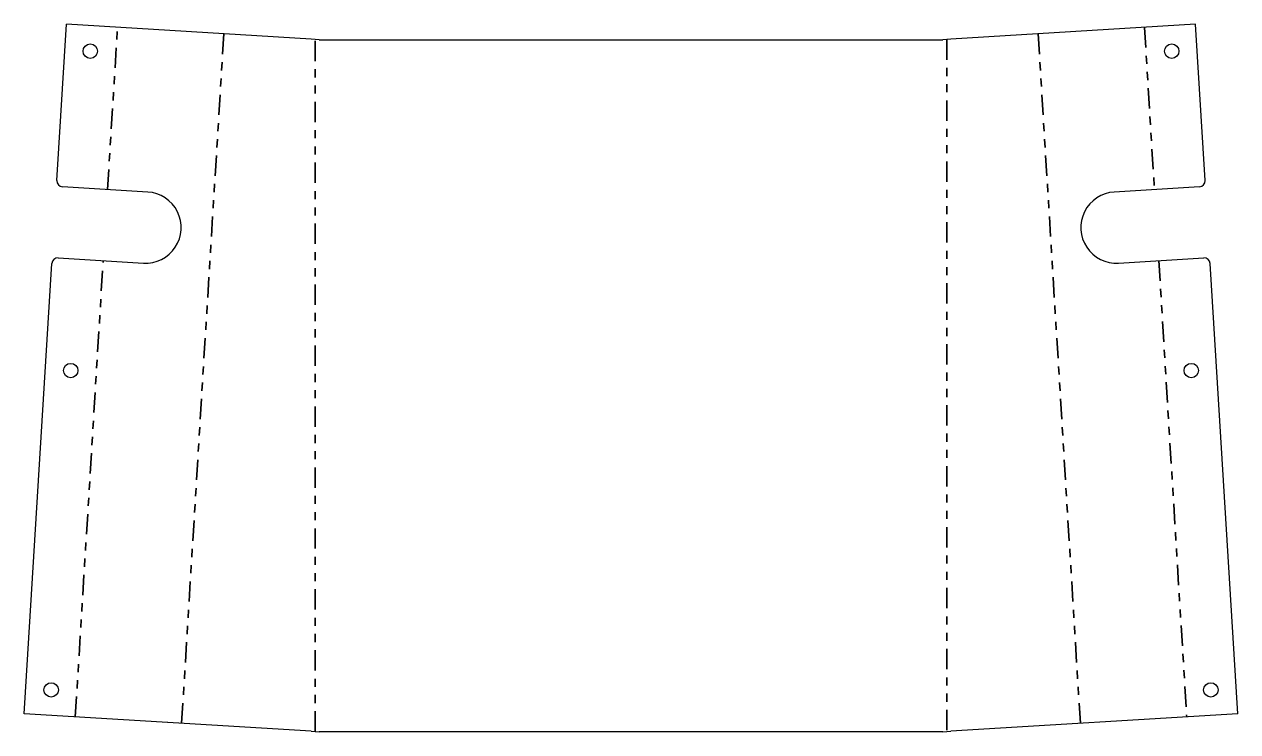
# Model space of a CAD drawing. Header units: inches. Extents: x -7.5 to 7.5, y -8.7 to 0.
import ezdxf

# ---------------------------------------------------------------- set-up
doc = ezdxf.new("R2010")
doc.units = ezdxf.units.IN
doc.header["$MEASUREMENT"] = 0
doc.linetypes.add('PHANTOM', pattern=[0.5, 0.25, -0.05, 0.05, -0.05, 0.05, -0.05])
doc.layers.add('BEND', color=7, linetype='PHANTOM', lineweight=35)

msp = doc.modelspace()

# ---------------------------------------------------------------- linework, layer by layer
at = {"linetype": 'Continuous', "lineweight": 25}
for p, q in [((-7.062, -1.918), (-6.945, 0.003)), ((-3.934, -0.181), (-6.945, 0.003)), ((6.945, 0.003), (3.934, -0.181)), ((7.062, -1.918), (6.945, 0.003)), ((-3.837, -0.187), (-3.934, -0.181)), ((-3.837, -0.187), (3.837, -0.187)), ((3.934, -0.181), (3.837, -0.187)), ((-5.944, -2.062), (-6.992, -1.998)), ((6.992, -1.998), (5.944, -2.062)), ((-7.464, -8.481), (-7.125, -2.941)), ((-7.045, -2.871), (-5.997, -2.935)), ((5.997, -2.935), (7.045, -2.871)), ((7.464, -8.481), (7.125, -2.941)), ((-3.934, -8.697), (-7.464, -8.481)), ((7.464, -8.481), (3.934, -8.697)), ((-3.934, -8.697), (-3.837, -8.703)), ((3.837, -8.703), (-3.837, -8.703)), ((3.837, -8.703), (3.934, -8.697))]:
    msp.add_line(p, q, dxfattribs=at)
for centre in [(-6.652, -0.328), (6.652, -0.328), (-6.892, -4.258), (6.892, -4.258), (-7.133, -8.188), (7.133, -8.188)]:
    msp.add_circle(centre, 0.0885, dxfattribs=at)
for centre, radius, start, end in [((-6.987, -1.923), 0.075, 176.4992, 266.4992), ((6.987, -1.923), 0.075, 273.5008, 3.5008), ((-5.971, -2.499), 0.438, 266.4992, 86.4992), ((5.971, -2.499), 0.438, 93.5008, 273.5008), ((-7.05, -2.946), 0.075, 86.4992, 176.4992), ((7.05, -2.946), 0.075, 3.5008, 93.5008)]:
    msp.add_arc(centre, radius, start, end, dxfattribs=at)
at = {"layer": 'BEND', "linetype": 'PHANTOM', "lineweight": 35}
for p, q in [((-6.439, -2.032), (-6.317, -0.035)), ((-5.528, -8.599), (-5.009, -0.115)), ((5.009, -0.115), (5.528, -8.599)), ((6.317, -0.035), (6.439, -2.032)), ((-3.886, -8.7), (-3.886, -0.184)), ((3.886, -0.184), (3.886, -8.7)), ((-6.836, -8.519), (-6.493, -2.905)), ((6.493, -2.905), (6.836, -8.519))]:
    msp.add_line(p, q, dxfattribs=at)

doc.saveas('drawing.dxf')
